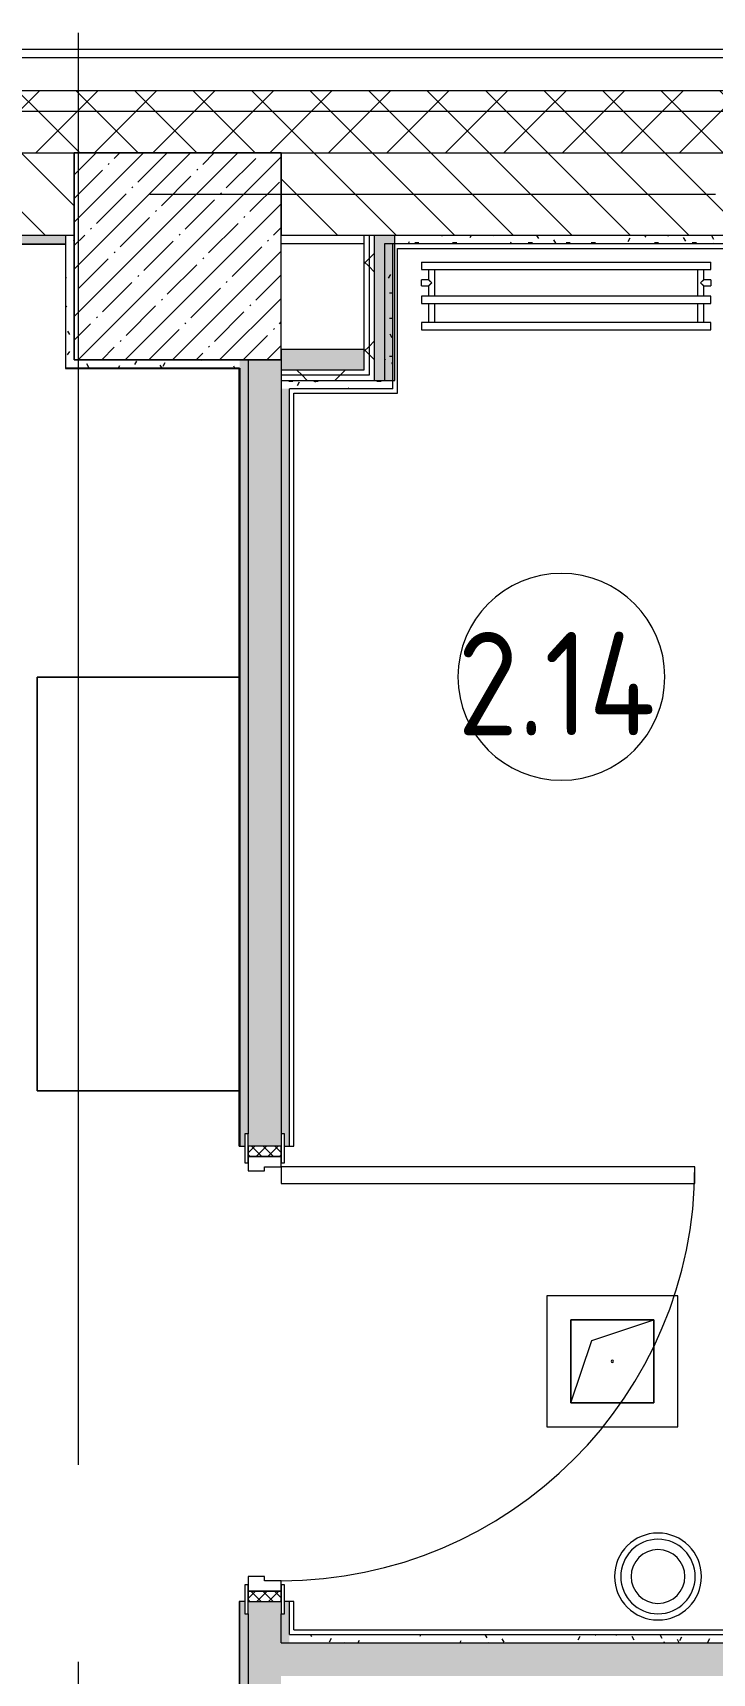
# Model space of a CAD drawing. Header units: millimetres. Extents: x 35147 to 231677, y -8553 to 29000.
# Drawn here: x 80550 to 82192, y 23426 to 27390 of the extents above; entities that cross this region are included whole.
import ezdxf

# ---------------------------------------------------------------- set-up
doc = ezdxf.new("R2010")
doc.units = ezdxf.units.MM
doc.linetypes.add('Осевая', pattern=[3175, 635, -476.25, 1587.5, -476.25])
for name, color, linetype, lineweight in [('A-AREA-IDEN', 7, 'Continuous', 9), ('A-DETL-GENF', 7, 'Continuous', 9), ('A-DOOR', 7, 'Continuous', 9), ('A-DOOR-1', 7, 'Continuous', 13), ('A-DOOR-FRAM', 7, 'Continuous', 13), ('A-DOOR-FRAM-1', 7, 'Continuous', 9), ('A-GENM', 7, 'Continuous', 9), ('A-WALL', 7, 'Continuous', 9), ('I-WALL', 7, 'Continuous', 9), ('M-EQPM', 7, 'Continuous', 9), ('P-SANR-FIXT', 7, 'Continuous', 9), ('S-COLS', 7, 'Continuous', 9), ('Оси', 7, 'Continuous', 9), ('Оси-2', 7, 'Осевая', 9)]:
    doc.layers.add(name, color=color, linetype=linetype, lineweight=lineweight)
for name, color, linetype, lineweight, true_color in [('A-WALL-1', 7, 'Continuous', 9, 0x3c3c3c), ('A-WALL-FNSH-1', 7, 'Continuous', 9, 0x3c3c3c), ('I-FURN-1', 7, 'Continuous', 9, 0xf0f0f0)]:
    doc.layers.add(name, color=color, linetype=linetype, lineweight=lineweight, true_color=true_color)
doc.styles.add('GOST Common_1', font='GOST_Common.ttf', dxfattribs={"width": 0.9, "height": 250})
pattern_1 = [(135, (0, 0), (-75.43415, -75.43415), [106.68, -17.78, 3.556, -17.78]), (135, (0, 75.39), (-75.43415, -75.43415), []), (50, (0, 0), (127.52922, -11.15758), [13.335, -146.685]), (355, (0, 0), (-24.66966, 133.74002), [10.668, -117.348]), (100.451, (10.63, -0.93), (102.85973, 122.58178), [11.333, -124.663]), (46.184, (0, 35.56), (189.75516, -29.43036), [20.002, -220.027]), (96.636, (15.81, 33.1), (166.1822, 173.1996), [17, -186.995]), (351.184, (0, 35.56), (166.18393, 173.19757), [16.002, -176.022]), (21, (17.78, 26.67), (106.13027, -71.58603), [13.335, -146.685]), (326, (17.78, 26.67), (43.26188, 128.93175), [10.668, -117.348]), (71.451, (26.62, 20.7), (149.39198, 57.34505), [11.333, -124.663]), (37.5, (0, 0), (2.162228, 59.188357), [3.353, -112.573, 3.353, -115.773, -117.792]), (37.5, (0, 0), (2.162228, 59.188357), [-235.052, 3.353, -114.44]), (7.5, (0, 0), (46.773857, 70.126152), [3.353, -64.567, 3.353, -109.906, -44.894]), (7.5, (0, 0), (46.773857, 70.126152), [-181.178, 3.353, -41.542]), (327.5, (-39.65, 0), (94.91367, -4.010093), [3.353, -41.097, 3.353, -135.331, -184.023]), (327.5, (-39.65, 0), (94.91367, -4.010093), [-183.134, 3.353, -180.67]), (317.5, (-57.43, 0), (103.69057, 17.79882), [3.353, -54.432, 3.353, -88.748, -130.683]), (317.5, (-57.43, 0), (103.69057, 17.79882), [-149.885, 3.353, -127.33])]
pattern_2 = [(45, (0, 0), (-70.71068, 70.71068), []), (135, (0, 0), (-70.71068, -70.71068), [])]
pattern_3 = [(0, (0, 0), (121.92, 30.48), [10.058, -81.382, 10.058, -81.382, -487.68]), (0, (0, 0), (121.92, 30.48), [-182.88, 10.058, -172.822, 10.058, -81.382, -213.36]), (0, (0, 0), (121.92, 30.48), [-457.2, 10.058, -50.902, 10.058, -142.342]), (120, (45.72, 15.24), (-87.356454, 90.345817), [10.058, -81.382, 10.058, -81.382, -487.68]), (120, (45.72, 15.24), (-87.356454, 90.345817), [-182.88, 10.058, -172.822, 10.058, -81.382, -213.36]), (120, (45.72, 15.24), (-87.356454, 90.345817), [-457.2, 10.058, -50.902, 10.058, -142.342]), (240, (60.96, 76.2), (-34.563546, -120.825817), [10.058, -81.382, 10.058, -81.382, -487.68]), (240, (60.96, 76.2), (-34.563546, -120.825817), [-182.88, 10.058, -172.822, 10.058, -81.382, -213.36]), (240, (60.96, 76.2), (-34.563546, -120.825817), [-457.2, 10.058, -50.902, 10.058, -142.342])]
pattern_4 = [(45, (0, 0), (-106.06602, 106.06602), []), (135, (0, 0), (-106.06602, -106.06602), [])]

# ---------------------------------------------------------------- blocks, each defined once
blk = doc.blocks.new('110_Дверь_СКБ_1Ст_Внутренняя1 - Д-4 1100x2100h_су мгн-32391219-План размещения напольных электротехнических лючков и розеток 2 этажа в осях 12-23')
at = {"layer": 'A-DOOR'}
h = blk.add_hatch(dxfattribs=at)
h.set_pattern_fill('FP_38', color=256, style=0, pattern_type=2)
h.set_pattern_definition([(135, (1751.41, 104.685), (-14.14214, -14.14214), []), (225, (1751.41, 104.685), (14.14214, -14.14214), [])])
h.paths.add_polyline_path([(562.5, 40), (537.5, 40), (537.5, -40), (562.5, -40)])
at = {"layer": 'A-DOOR-FRAM-1'}
h = blk.add_hatch(dxfattribs=at)
h.set_pattern_fill('FP_39', color=256, style=0, pattern_type=2)
h.set_pattern_definition([(45, (-371.384, 104.685), (-14.1421, 14.1421), []), (135, (-371.384, 104.685), (-14.1421, -14.1421), [])])
h.paths.add_polyline_path([(-512.5, 40), (-537.5, 40), (-537.5, -40), (-512.5, -40)])
at = {"layer": 'A-DOOR'}
blk.add_arc((-487.5, 40), 1000, 360, 90, dxfattribs=at)
at = {"layer": 'A-DOOR-1'}
for p, q in [((-487.5, 1040), (-487.5, 40)), ((-447.5, 1040), (-487.5, 1040)), ((-447.5, 40), (-447.5, 1040)), ((-487.5, 40), (-447.5, 40))]:
    blk.add_line(p, q, dxfattribs=at)
at = {"layer": 'A-DOOR-FRAM'}
for p, q in [((-497.5, 48), (-567.5, 48)), ((-567.5, 48), (-567.5, 40)), ((-567.5, 40), (-497.5, 40)), ((-512.5, 40), (-537.5, 40)), ((-537.5, 40), (-537.5, -40)), ((-487.5, 40), (-512.5, 40)), ((-512.5, 40), (-512.5, -40)), ((-512.5, -40), (-512.5, 40)), ((-497.5, 40), (-512.5, 40)), ((-512.5, 40), (-512.5, 39)), ((-497.5, 40), (-497.5, 48)), ((-497.5, 39), (-497.5, 40)), ((-487.5, 0), (-487.5, 40)), ((512.5, 40), (512.5, 0)), ((537.5, 40), (512.5, 40)), ((592.5, 48), (522.5, 48)), ((522.5, 48), (522.5, 40)), ((537.5, 40), (522.5, 40)), ((522.5, 40), (522.5, 39)), ((522.5, 40), (592.5, 40)), ((537.5, -40), (537.5, 40)), ((562.5, 40), (537.5, 40)), ((537.5, 40), (537.5, -40)), ((537.5, 39), (537.5, 40)), ((562.5, -40), (562.5, 40)), ((592.5, 40), (592.5, 48)), ((-512.5, 39), (-497.5, 39)), ((-477.5, 0), (-487.5, 0)), ((-477.5, -40), (-477.5, 0)), ((512.5, 0), (502.5, 0)), ((502.5, 0), (502.5, -40)), ((522.5, 39), (537.5, 39)), ((-497.5, -39), (-512.5, -39)), ((-512.5, -39), (-512.5, -40)), ((-497.5, -40), (-497.5, -39)), ((537.5, -39), (522.5, -39)), ((522.5, -39), (522.5, -40)), ((537.5, -40), (537.5, -39)), ((-497.5, -40), (-567.5, -40)), ((-567.5, -40), (-567.5, -48)), ((-567.5, -48), (-497.5, -48)), ((-537.5, -40), (-512.5, -40)), ((-512.5, -40), (-477.5, -40)), ((-512.5, -40), (-497.5, -40)), ((-497.5, -48), (-497.5, -40)), ((502.5, -40), (537.5, -40)), ((522.5, -40), (537.5, -40)), ((592.5, -40), (522.5, -40)), ((522.5, -40), (522.5, -48)), ((522.5, -48), (592.5, -48)), ((537.5, -40), (562.5, -40)), ((592.5, -48), (592.5, -40))]:
    blk.add_line(p, q, dxfattribs=at)
blk = doc.blocks.new('GM_Отверстие прямоугольное _в плите_ - Отверстие-21604341-План размещения напольных электротехнических лючков и розеток 2 этажа в осях 12-23')
at = {"layer": 'A-GENM'}
for p, q in [((-100, -100), (-100, 100)), ((-100, 100), (100, 100)), ((100, 100), (-100, 100)), ((-100, 100), (-100, -100)), ((-50, 50), (100, 100)), ((100, 100), (100, -100)), ((100, -100), (100, 100)), ((-100, -100), (-50, 50)), ((100, -100), (-100, -100)), ((-100, -100), (100, -100))]:
    blk.add_line(p, q, dxfattribs=at)
for start, end in [(360, 180), (180, 360)]:
    blk.add_arc((0, 0), 2.5, start, end, dxfattribs=at)
blk = doc.blocks.new('radiator_prado_classic_z_tip_30_po exemplyaru - Classic Z Тип 30-500-30677900-План размещения напольных электротехнических лючков и розеток 2 этажа в осях 12-23')
at = {"layer": 'M-EQPM'}
for p, q in [((0, 228), (0, 210)), ((700, 228), (0, 228)), ((0, 210), (700, 210)), ((17.5, 210), (17.5, 164)), ((32.5, 164), (32.5, 210)), ((667.5, 210), (667.5, 164)), ((682.5, 164), (682.5, 210)), ((700, 210), (700, 228)), ((700, 164), (0, 164)), ((0, 164), (0, 146)), ((700, 146), (700, 164)), ((0, 146), (700, 146)), ((17.5, 121.5), (0, 121.5)), ((17.5, 121.5), (0, 121.5)), ((0, 121.5), (0, 121.2)), ((0, 106.5), (0, 121.5)), ((0, 121.2), (0, 121.2)), ((17.5, 146), (17.5, 121.5)), ((32.5, 82), (32.5, 146)), ((667.5, 146), (667.5, 82)), ((682.5, 121.5), (682.5, 146)), ((700, 121.5), (682.5, 121.5)), ((700, 121.5), (682.5, 121.5)), ((700, 121.5), (700, 106.5)), ((700, 121.2), (700, 121.5)), ((700, 121.5), (700, 121.2)), ((700, 121.2), (700, 121.5)), ((0, 106.8), (0, 106.5)), ((0, 106.8), (0, 106.8)), ((0, 106.5), (17.5, 106.5)), ((0, 106.5), (17.5, 106.5)), ((700, 82), (0, 82)), ((0, 82), (0, 64)), ((17.5, 106.5), (17.5, 82)), ((682.5, 82), (682.5, 106.5)), ((682.5, 106.5), (700, 106.5)), ((682.5, 106.5), (700, 106.5)), ((700, 106.5), (700, 106.8)), ((700, 106.8), (700, 106.5)), ((700, 106.5), (700, 106.8)), ((700, 64), (700, 82)), ((700, 64), (0, 64))]:
    blk.add_line(p, q, dxfattribs=at)
for points, knots in [([(25, 114), (24.5, 114.5), (23.6, 115.4), (22.4, 116.6), (21.6, 117.4), (21.1, 117.9), (20.8, 118.2), (20.5, 118.5), (20.2, 118.8), (19.8, 119.1), (19.6, 119.4), (19.3, 119.7), (19, 120), (18.7, 120.3), (18.5, 120.5), (18.3, 120.7), (18.1, 120.9), (17.9, 121.1), (17.8, 121.2), (17.7, 121.3), (17.5, 121.5), (17.5, 121.5), (17.5, 121.5)], [0, 0, 0, 0, 0.142857, 0.285714, 0.357143, 0.392857, 0.428571, 0.464286, 0.5, 0.535714, 0.571429, 0.607143, 0.642857, 0.678571, 0.714286, 0.75, 0.785714, 0.821429, 0.857143, 0.892857, 0.928571, 1, 1, 1, 1]), ([(675, 114), (675.5, 114.5), (676.4, 115.4), (677.6, 116.6), (678.4, 117.4), (678.9, 117.9), (679.2, 118.2), (679.5, 118.5), (679.8, 118.8), (680.1, 119.2), (680.4, 119.4), (680.7, 119.7), (681, 120), (681.3, 120.3), (681.5, 120.5), (681.7, 120.7), (681.9, 120.9), (682.1, 121.1), (682.2, 121.2), (682.3, 121.3), (682.5, 121.5), (682.5, 121.5), (682.5, 121.5)], [0, 0, 0, 0, 0.142857, 0.285714, 0.357143, 0.392857, 0.428571, 0.464286, 0.5, 0.535714, 0.571429, 0.607143, 0.642857, 0.678571, 0.714286, 0.75, 0.785714, 0.821429, 0.857143, 0.892857, 0.928571, 1, 1, 1, 1]), ([(17.5, 106.5), (17.5, 106.5), (17.5, 106.5), (17.7, 106.7), (17.8, 106.8), (17.9, 106.9), (18.1, 107.1), (18.3, 107.3), (18.5, 107.5), (18.7, 107.7), (19, 108), (19.3, 108.3), (19.6, 108.6), (19.8, 108.9), (20.3, 109.3), (20.7, 109.7), (21.1, 110.1), (21.6, 110.6), (22.4, 111.4), (23.6, 112.6), (24.5, 113.5), (25, 114)], [0, 0, 0, 0, 0.071429, 0.107143, 0.142857, 0.178571, 0.214286, 0.25, 0.285714, 0.321429, 0.357143, 0.392857, 0.428571, 0.464286, 0.5, 0.571429, 0.607143, 0.642857, 0.714286, 0.857143, 1, 1, 1, 1]), ([(682.5, 106.5), (682.5, 106.5), (682.5, 106.5), (682.3, 106.7), (682.2, 106.8), (682.1, 106.9), (681.9, 107.1), (681.7, 107.3), (681.5, 107.5), (681.3, 107.7), (681, 108), (680.7, 108.3), (680.4, 108.6), (680.1, 108.8), (679.7, 109.3), (679.3, 109.7), (678.9, 110.1), (678.4, 110.6), (677.6, 111.4), (676.4, 112.6), (675.5, 113.5), (675, 114)], [0, 0, 0, 0, 0.071429, 0.107143, 0.142857, 0.178571, 0.214286, 0.25, 0.285714, 0.321429, 0.357143, 0.392857, 0.428571, 0.464286, 0.5, 0.571429, 0.607143, 0.642857, 0.714286, 0.857143, 1, 1, 1, 1])]:
    blk.add_open_spline(points, degree=3, knots=knots, dxfattribs=at)
blk = doc.blocks.new('Plumbing_Drainage_hansgrohe_56248XXX-RainDrain-Point-Complete-set-po - 800 Stainless Steel Optic-V173-План размещения напольных электротехнических лючков и розеток 2 этажа в осях 12-23')
at = {"layer": 'A-DETL-GENF'}
for p, q in [((158.5, 158.5), (-158.5, 158.5)), ((-158.5, 158.5), (-158.5, -158.5)), ((158.5, -158.5), (158.5, 158.5)), ((-158.5, -158.5), (158.5, -158.5))]:
    blk.add_line(p, q, dxfattribs=at)
blk = doc.blocks.new('мусорная корзина - Round_ Metal-30590745-План размещения напольных электротехнических лючков и розеток 2 этажа в осях 12-23')
at = {"layer": 'P-SANR-FIXT'}
for radius, start, end in [(105, 0, 180), (90, 360, 180), (65, 0, 180), (105, 180, 360), (90, 180, 360), (65, 180, 360)]:
    blk.add_arc((0, 0), radius, start, end, dxfattribs=at)
blk = doc.blocks.new('Марка_Помещения - Номер-25198446-План размещения напольных электротехнических лючков и розеток 2 этажа в осях 12-23')
at = {"layer": 'A-AREA-IDEN'}
for start, end in [(360, 180), (180, 360)]:
    blk.add_arc((0, 0), 2.5, start, end, dxfattribs=at)

msp = doc.modelspace()

# ---------------------------------------------------------------- hatches: boundary and pattern name
at = {"layer": 'A-WALL'}
h = msp.add_hatch(dxfattribs=at)
h.set_pattern_fill('FP_21', color=256, style=0, pattern_type=2)
h.set_pattern_definition(pattern_2)
h.paths.add_polyline_path([(84500.7, 27200), (84500.7, 27250), (80350, 27250), (80350, 27200), (81948.1, 27200)])
h.paths.add_polyline_path([(77850, 27200), (77850, 27250), (76340, 27250), (76340, 27200)])
h.paths.add_polyline_path([(74240, 27200), (74240, 27250), (68860, 27250), (68860, 27200), (73213.7, 27200)])
h.paths.add_polyline_path([(67960, 27200), (67960, 27250), (66160, 27250), (66160, 27200), (67390.8, 27200)])
h.paths.add_polyline_path([(64955.2, 27200), (65260, 27200), (65260, 27250), (64180, 27250), (64180, 27200), (64479.3, 27200)])
h.paths.add_polyline_path([(60755.2, 27200), (61040, 27200), (61040, 27250), (59860, 27250), (59860, 27200), (60112.1, 27200)])
h.paths.add_polyline_path([(57160, 27200), (57160, 27250), (55909.9, 27250), (55909.9, 27200)])
h.paths.add_polyline_path([(55009.9, 27200), (55009.9, 27250), (53860.2, 27250), (53860.2, 27200)])
h.paths.add_polyline_path([(50760.2, 27200), (50760.2, 27250), (49660.3, 27250), (49660.3, 27200), (49922, 27200)])
h.paths.add_polyline_path([(48760.3, 27200), (48760.3, 27250), (47507, 27250), (47507, 27200)])
h.paths.add_polyline_path([(44407, 27200), (44407, 27250), (42010, 27250), (42010, 27200), (44099.1, 27200)])
h = msp.add_hatch(dxfattribs=at)
h.set_pattern_fill('FP_21', color=256, style=0, pattern_type=2)
h.set_pattern_definition(pattern_2)
h.paths.add_polyline_path([(84500.7, 27100), (84500.7, 27200), (80350, 27200), (80350, 27100), (84200, 27100)])
h.paths.add_polyline_path([(76750, 27100), (77850, 27100), (77850, 27200), (76340, 27200), (76340, 27100)])
h.paths.add_polyline_path([(73540, 27100), (74240, 27100), (74240, 27200), (68860, 27200), (68860, 27100), (73213.7, 27100)])
h.paths.add_polyline_path([(67390.8, 27100), (67960, 27100), (67960, 27200), (66160, 27200), (66160, 27100), (66760, 27100)])
h.paths.add_polyline_path([(64955.2, 27100), (65260, 27100), (65260, 27200), (64180, 27200), (64180, 27100), (64479.3, 27100)])
h.paths.add_polyline_path([(60755.2, 27100), (61040, 27100), (61040, 27200), (59860, 27200), (59860, 27100), (60112.1, 27100)])
h.paths.add_polyline_path([(57160, 27100), (57160, 27200), (55909.9, 27200), (55909.9, 27100)])
h.paths.add_polyline_path([(55009.9, 27100), (55009.9, 27200), (53860.2, 27200), (53860.2, 27100)])
h.paths.add_polyline_path([(49660.3, 27100), (50760.2, 27100), (50760.2, 27200), (49660.3, 27200)])
h.paths.add_polyline_path([(48760.3, 27100), (48760.3, 27200), (47507, 27200), (47507, 27100)])
h.paths.add_polyline_path([(44407, 27100), (44407, 27200), (42060, 27200), (42060, 27100), (44099.1, 27100)])
at = {"layer": 'I-WALL'}
h = msp.add_hatch(dxfattribs=at)
h.set_pattern_fill('FP_19', color=256, style=0, pattern_type=2)
h.set_pattern_definition([(135, (0, 0), (-70.71068, -70.71068), [])])
h.paths.add_polyline_path([(84069.7, 26900), (84200, 26900), (84200, 27100), (81150, 27100), (81150, 26900), (83949.7, 26900)])
h.paths.add_polyline_path([(80650, 26900), (80650, 27100), (80350, 27100), (80350, 26900), (80630, 26900)])
h.paths.add_polyline_path([(77670, 26900), (77850, 26900), (77850, 27100), (77250, 27100), (77250, 26900), (77590, 26900)])
h.paths.add_polyline_path([(76340, 26900), (76750, 26900), (76750, 27100), (76340, 27100), (76340, 26972)])
h.paths.add_polyline_path([(74240, 26900), (74240, 27100), (74040, 27100), (74040, 26900)])
h.paths.add_polyline_path([(73213.7, 26900), (73540, 26900), (73540, 27100), (70810, 27100), (70810, 26900), (72849.8, 26900)])
h.paths.add_polyline_path([(70302.2, 26900), (70310, 26900), (70310, 27100), (68860, 27100), (68860, 26900), (69574.4, 26900)])
h.paths.add_polyline_path([(66789, 26900), (67960, 26900), (67960, 27100), (66760, 27100), (66760, 26900), (66780, 26900)])
h.paths.add_polyline_path([(65207.2, 26900), (65260, 26900), (65260, 27100), (64160, 27100), (64160, 26900), (64479.3, 26900)])
h.paths.add_polyline_path([(61060, 26900), (61060, 27100), (59860, 27100), (59860, 26900), (60781, 26900)])
h.paths.add_polyline_path([(57160, 26900), (57160, 27100), (55909.9, 27100), (55909.9, 26900), (56472.8, 26900)])
h.paths.add_polyline_path([(55009.9, 26900), (55009.9, 27100), (53860.2, 27100), (53860.2, 26900), (54781, 26900)])
h.paths.add_polyline_path([(50760.2, 26900), (50760.2, 27100), (50364.8, 27100), (50364.8, 26900)])
h = msp.add_hatch(dxfattribs=at)
h.set_pattern_fill('FP_58', color=256, style=0, pattern_type=2)
h.set_pattern_definition(pattern_3)
h.paths.add_polyline_path([(80630, 26880), (80630, 26900), (77670, 26900), (77670, 26880), (80492.3, 26880)])
h = msp.add_hatch(dxfattribs=at)
h.set_pattern_fill('FP_58', color=256, style=0, pattern_type=2)
h.set_pattern_definition(pattern_3)
h.paths.add_polyline_path([(80650, 26600), (80650, 26900), (80630, 26900), (80630, 26600)])
h = msp.add_hatch(dxfattribs=at)
h.set_pattern_fill('FP_60', color=256, style=0, pattern_type=2)
h.set_pattern_definition(pattern_4)
h.paths.add_polyline_path([(81362.5, 26575), (81362.5, 26900), (81350, 26900), (81350, 26575)])
h = msp.add_hatch(dxfattribs=at)
h.set_pattern_fill('FP_60', color=256, style=0, pattern_type=2)
h.set_pattern_definition(pattern_4)
h.paths.add_polyline_path([(81375, 26562.5), (81375, 26900), (81362.5, 26900), (81362.5, 26562.5)])
for points in [[(81425, 26550), (81425, 26900), (81375, 26900), (81375, 26550)], [(81350, 26575), (81350, 26625), (81150, 26625), (81150, 26575), (81220.2, 26575)]]:
    msp.add_hatch(color=256, dxfattribs=at).paths.add_polyline_path(points)
h = msp.add_hatch(dxfattribs=at)
h.set_pattern_fill('FP_58', color=256, style=0, pattern_type=2)
h.set_pattern_definition(pattern_3)
h.paths.add_polyline_path([(81400, 26550), (81420, 26550), (81420, 26880), (81400, 26880), (81400, 26682.4)])
h = msp.add_hatch(dxfattribs=at)
h.set_pattern_fill('FP_58', color=256, style=0, pattern_type=2)
h.set_pattern_definition(pattern_3)
h.paths.add_polyline_path([(83767.7, 26880), (84080.7, 26880), (84080.7, 26900), (81425, 26900), (81425, 26880), (83403.8, 26880)])
h = msp.add_hatch(dxfattribs=at)
h.set_pattern_fill('FP_58', color=256, style=0, pattern_type=2)
h.set_pattern_definition(pattern_3)
h.paths.add_polyline_path([(81049, 26580), (81050, 26580), (81050, 26600), (80630, 26600), (80630, 26580)])
h = msp.add_hatch(dxfattribs=at)
h.set_pattern_fill('FP_58', color=256, style=0, pattern_type=2)
h.set_pattern_definition(pattern_3)
h.paths.add_polyline_path([(81070, 23200), (81070, 23570), (81062, 23570), (81062, 23600), (81050, 23600), (81050, 23200)])
h.paths.add_polyline_path([(81062, 24700), (81062, 24730), (81070, 24730), (81070, 26600), (81050, 26600), (81050, 24700)])
h = msp.add_hatch(dxfattribs=at)
h.set_pattern_fill('FP_27', color=256, style=0, pattern_type=2)
h.set_pattern_definition(pattern_1)
h.paths.add_polyline_path([(81070, 23200), (81150, 23200), (81150, 23600), (81070, 23600), (81070, 23497.6)])
h.paths.add_polyline_path([(81150, 24700), (81150, 26600), (81070, 26600), (81070, 24700)])
h = msp.add_hatch(dxfattribs=at)
h.set_pattern_fill('FP_60', color=256, style=0, pattern_type=2)
h.set_pattern_definition(pattern_4)
h.paths.add_polyline_path([(81220.2, 26562.5), (81362.5, 26562.5), (81362.5, 26575), (81150, 26575), (81150, 26562.5)])
h = msp.add_hatch(dxfattribs=at)
h.set_pattern_fill('FP_60', color=256, style=0, pattern_type=2)
h.set_pattern_definition(pattern_4)
h.paths.add_polyline_path([(81150, 26550), (81375, 26550), (81375, 26562.5), (81150, 26562.5)])
h = msp.add_hatch(dxfattribs=at)
h.set_pattern_fill('FP_58', color=256, style=0, pattern_type=2)
h.set_pattern_definition(pattern_3)
h.paths.add_polyline_path([(81220.2, 26530), (81420, 26530), (81420, 26550), (81150, 26550), (81150, 26530), (81181, 26530)])
h = msp.add_hatch(dxfattribs=at)
h.set_pattern_fill('FP_58', color=256, style=0, pattern_type=2)
h.set_pattern_definition(pattern_3)
h.paths.add_polyline_path([(81170, 23500), (81170, 23600), (81158, 23600), (81157.5, 23570), (81150, 23570), (81150, 23500)])
h.paths.add_polyline_path([(81170, 24700), (81170, 26530), (81150, 26530), (81150, 24730), (81158, 24730), (81158, 24700)])
h = msp.add_hatch(dxfattribs=at)
h.set_pattern_fill('FP_58', color=256, style=0, pattern_type=2)
h.set_pattern_definition(pattern_3)
h.paths.add_polyline_path([(82494, 23500), (82868.5, 23500), (82868.5, 23520), (81170, 23520), (81170, 23500), (82312, 23500)])
h = msp.add_hatch(dxfattribs=at)
h.set_pattern_fill('FP_27', color=256, style=0, pattern_type=2)
h.set_pattern_definition(pattern_1)
h.paths.add_polyline_path([(84080.7, 23420), (84100.7, 23420), (84100.7, 23500), (81150, 23500), (81150, 23420), (83403.8, 23420)])
at = {"layer": 'S-COLS'}
h = msp.add_hatch(dxfattribs=at)
h.set_pattern_fill('FP_17', color=256, style=0, pattern_type=2)
h.set_pattern_definition([(45, (0, 0), (-57.02463, 57.02463), []), (45, (57.025, 0), (-57.02463, 57.02463), [100.806, -20.161, 3.353, -16.808])])
h.paths.add_polyline_path([(80650, 26600), (81150, 26600), (81150, 27100), (80650, 27100), (80650, 26900)])

# ---------------------------------------------------------------- linework, layer by layer
at = {"layer": 'A-WALL'}
for p, q in [((84500.7, 27330), (80350, 27330)), ((84500.7, 27250), (80350, 27250)), ((84500.7, 27200), (80350, 27200)), ((80350, 27100), (84500.7, 27100)), ((81150, 27100), (81150, 26900)), ((84200.7, 26900), (81150, 26900)), ((81362.5, 26900), (81362.5, 26562.5)), ((81375, 26900), (81375, 26550)), ((81070, 26600), (81070, 24730)), ((81350, 26575), (81150, 26575)), ((81362.5, 26562.5), (81150, 26562.5)), ((81150, 26550), (81150, 24730)), ((81420, 26530), (81170, 26530)), ((81170, 23520), (81170, 23600)), ((81070, 23570), (81070, 23200)), ((81150, 23500), (81150, 23570)), ((81170, 23520), (82848.5, 23520)), ((81150, 23500), (82868.5, 23500))]:
    msp.add_line(p, q, dxfattribs=at)
at = {"layer": 'A-WALL-1'}
for p, q in [((80650, 26600), (80650, 27100)), ((80650, 26900), (77250, 26900)), ((77670, 26880), (80630, 26880)), ((81350, 26900), (81350, 26575)), ((81420, 26880), (81400, 26880)), ((81400, 26880), (81400, 26550)), ((81420, 26530), (81420, 26880)), ((81425, 26550), (81425, 26900)), ((81150, 26600), (80650, 26600)), ((81350, 26625), (81150, 26625)), ((81150, 26625), (81150, 26550)), ((81049, 26580), (81050, 26580)), ((81050, 26580), (81050, 24700)), ((81150, 26550), (81425, 26550)), ((81170, 24700), (81170, 26530)), ((81050, 24700), (81062, 24700)), ((81158, 24700), (81170, 24700)), ((81062, 23600), (81050, 23600)), ((81170, 23600), (81158, 23600))]:
    msp.add_line(p, q, dxfattribs=at)
at = {"layer": 'A-WALL-FNSH-1'}
for p, q in [((84500.7, 27350), (80350, 27350)), ((77691, 26879), (80629, 26879)), ((80629, 26900), (80629, 26880)), ((80629, 26879), (80629, 26579)), ((80630, 26580), (80630, 26900)), ((84069.7, 26880), (81420, 26880)), ((81431, 26869), (84069.7, 26869)), ((81431, 26519), (81431, 26869)), ((80629, 26579), (81049, 26579)), ((81049, 26580), (80630, 26580)), ((81049, 24700), (81049, 26580)), ((81181, 24700), (81181, 26519)), ((81181, 26519), (81431, 26519)), ((81049, 24700), (81050, 24700)), ((81170, 24700), (81181, 24700)), ((81050, 23600), (81049, 23600)), ((81049, 23600), (81049, 23221)), ((81050, 23221), (81050, 23600)), ((81181, 23600), (81170, 23600)), ((81181, 23531), (81181, 23600)), ((81181, 23531), (82848.5, 23531))]:
    msp.add_line(p, q, dxfattribs=at)
at = {"layer": 'I-FURN-1'}
for p, q in [((81050, 25833.2), (80560.7, 25833.2)), ((80560.7, 25833.2), (80560.7, 24833.2)), ((80560.7, 24833.2), (80560.7, 25833.2)), ((80560.7, 25833.2), (81050, 25833.2)), ((80560.7, 24833.2), (81050, 24833.2)), ((81050, 24833.2), (80560.7, 24833.2))]:
    msp.add_line(p, q, dxfattribs=at)
at = {"layer": 'I-WALL'}
msp.add_line((81350, 26880), (81150, 26880), dxfattribs=at)
at = {"layer": 'S-COLS'}
for p, q in [((81150, 27100), (80650, 27100)), ((80650, 27100), (80650, 26900)), ((81150, 26900), (81150, 27100)), ((80650, 26900), (80650, 26600)), ((81150, 26600), (81150, 26900)), ((80650, 26600), (81150, 26600))]:
    msp.add_line(p, q, dxfattribs=at)
at = {"layer": 'Оси'}
msp.add_line((80660, 24890.1), (80660, 27390.1), dxfattribs=at)
at = {"layer": 'Оси-2'}
for p, q in [((38446.8, 27000), (82200, 27000)), ((80660, 593.7), (80660, 24890.1))]:
    msp.add_line(p, q, dxfattribs=at)

# ---------------------------------------------------------------- block references
at = {"layer": 'A-AREA-IDEN', "xscale": 99.99999999999993, "yscale": 99.99999999999993, "zscale": 99.99999999999993}
msp.add_blockref('Марка_Помещения - Номер-25198446-План размещения напольных электротехнических лючков и розеток 2 этажа в осях 12-23', (81827.4, 25833.9), dxfattribs=at)
at = {"layer": 'A-DOOR', "rotation": 270}
msp.add_blockref('110_Дверь_СКБ_1Ст_Внутренняя1 - Д-4 1100x2100h_су мгн-32391219-План размещения напольных электротехнических лючков и розеток 2 этажа в осях 12-23', (81110, 24162.5), dxfattribs=at)
at = {"layer": 'A-GENM'}
msp.add_blockref('GM_Отверстие прямоугольное _в плите_ - Отверстие-21604341-План размещения напольных электротехнических лючков и розеток 2 этажа в осях 12-23', (81950.7, 24180), dxfattribs=at)
at = {"layer": 'M-EQPM', "rotation": 180}
msp.add_blockref('radiator_prado_classic_z_tip_30_po exemplyaru - Classic Z Тип 30-500-30677900-План размещения напольных электротехнических лючков и розеток 2 этажа в осях 12-23', (82189, 26900), dxfattribs=at)
at = {"layer": 'P-SANR-FIXT'}
msp.add_blockref('Plumbing_Drainage_hansgrohe_56248XXX-RainDrain-Point-Complete-set-po - 800 Stainless Steel Optic-V173-План размещения напольных электротехнических лючков и розеток 2 этажа в осях 12-23', (81950.7, 24180), dxfattribs=at)
at = {"layer": 'P-SANR-FIXT', "rotation": 90.00000000000087}
msp.add_blockref('мусорная корзина - Round_ Metal-30590745-План размещения напольных электротехнических лючков и розеток 2 этажа в осях 12-23', (82061, 23660), dxfattribs=at)

# ---------------------------------------------------------------- texts
at = {"layer": 'A-AREA-IDEN', "insert": (81576.5, 25942.4), "char_height": 250, "width": 627.721, "attachment_point": 1, "style": 'GOST Common_1'}
msp.add_mtext('2.14', dxfattribs=at)

doc.saveas('drawing.dxf')
